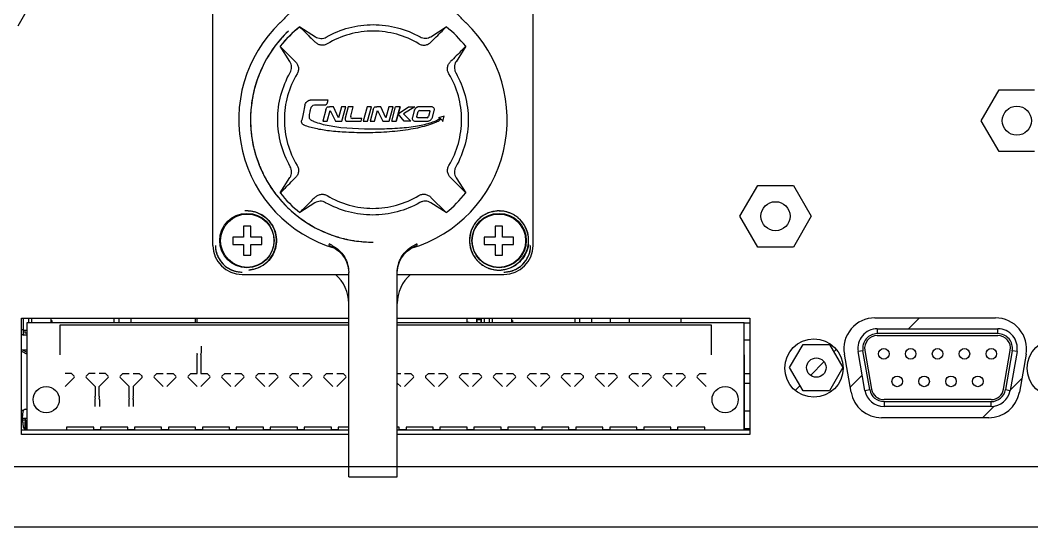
# Model space of a CAD drawing. Header units: millimetres. Extents: x 2890 to 3977, y 86 to 903.
# Drawn here: x 3061.8 to 3166.1, y 710.1 to 762.3 of the extents above; entities that cross this region are included whole.
import ezdxf

# ---------------------------------------------------------------- set-up
doc = ezdxf.new("R2010")
doc.units = ezdxf.units.MM
doc.layers.add('00_COMPONENTS', color=7, linetype='Continuous')
doc.layers.add('05_ALL_CURVES', color=7, linetype='Continuous')

msp = doc.modelspace()

# ---------------------------------------------------------------- linework, layer by layer
for p, q in [((3081.64, 739.09), (3081.64, 766.09)), ((3114.64, 739.09), (3114.64, 766.09)), ((3090.58, 761.62), (3090.61, 761.6)), ((3092.17, 760.04), (3090.59, 761.62)), ((3090.61, 761.6), (3092.2, 760.59)), ((3104.11, 760.6), (3105.7, 761.62)), ((3089.57, 758.03), (3088.57, 759.61)), ((3090.13, 758.04), (3088.57, 759.6)), ((3107.71, 759.61), (3106.7, 758.02)), ((3087.57, 758.95), (3087.54, 758.91)), ((3087.55, 758.92), (3087.54, 758.9)), ((3087.57, 758.95), (3087.55, 758.92)), ((3093.52, 754.05), (3091.66, 754.05)), ((3091.12, 753.53), (3090.93, 752.64)), ((3092.12, 753.56), (3092.82, 753.56)), ((3093.29, 753.07), (3092.97, 751.88)), ((3093.42, 751.88), (3093.71, 752.99)), ((3094.06, 753.38), (3093.65, 753.38)), ((3093.71, 752.99), (3094.26, 751.88)), ((3094.59, 752.25), (3094.06, 753.38)), ((3094.89, 753.38), (3094.59, 752.25)), ((3095.34, 753.38), (3094.89, 753.38)), ((3094.94, 751.88), (3095.34, 753.38)), ((3095.59, 753.38), (3095.27, 752.19)), ((3096.11, 753.38), (3095.59, 753.38)), ((3095.84, 752.4), (3096.11, 753.38)), ((3097.54, 753.38), (3097.14, 751.88)), ((3097.99, 753.38), (3097.54, 753.38)), ((3097.59, 751.88), (3097.99, 753.38)), ((3098.16, 753.07), (3097.84, 751.88)), ((3098.29, 751.88), (3098.59, 752.99)), ((3098.94, 753.38), (3098.53, 753.38)), ((3098.59, 752.99), (3099.14, 751.88)), ((3099.46, 752.25), (3098.94, 753.38)), ((3099.76, 753.38), (3099.46, 752.25)), ((3100.21, 753.38), (3099.76, 753.38)), ((3099.81, 751.88), (3100.21, 753.38)), ((3100.07, 751.88), (3100.47, 753.38)), ((3100.93, 753.38), (3100.47, 753.38)), ((3100.93, 753.38), (3100.52, 751.88)), ((3100.74, 752.64), (3101.79, 753.38)), ((3100.77, 752.77), (3100.93, 753.38)), ((3102.46, 753.38), (3101.3, 752.64)), ((3101.79, 753.38), (3102.46, 753.38)), ((3102.4, 752.99), (3102.21, 752.27)), ((3104.15, 753.38), (3102.91, 753.38)), ((3102.95, 753), (3103.92, 753)), ((3104.26, 752.27), (3104.45, 752.99)), ((3090.93, 752.64), (3090.79, 752)), ((3096.99, 752.18), (3096.01, 752.18)), ((3096.91, 751.88), (3096.99, 752.18)), ((3100.52, 751.88), (3100.7, 752.52)), ((3100.7, 752.52), (3100.74, 752.64)), ((3100.74, 752.64), (3100.77, 752.77)), ((3101.36, 751.88), (3100.74, 752.64)), ((3101.3, 752.64), (3102.03, 751.88)), ((3102.67, 752.36), (3102.81, 752.9)), ((3103.72, 752.25), (3102.75, 752.25)), ((3104.01, 752.9), (3103.86, 752.36)), ((3105.48, 752.42), (3104.88, 752.24)), ((3105.33, 751.85), (3105.48, 752.42)), ((3092.97, 751.88), (3093.42, 751.88)), ((3094.26, 751.88), (3094.94, 751.88)), ((3095.51, 751.88), (3096.91, 751.88)), ((3097.14, 751.88), (3097.59, 751.88)), ((3097.84, 751.88), (3098.29, 751.88)), ((3099.14, 751.88), (3099.81, 751.88)), ((3100.07, 751.88), (3100.52, 751.88)), ((3102.03, 751.88), (3101.36, 751.88)), ((3102.51, 751.88), (3103.75, 751.88)), ((3085.64, 750.25), (3085.65, 750.22)), ((3085.83, 749.25), (3085.83, 749.22)), ((3085.83, 749.25), (3085.83, 749.24)), ((3085.83, 749.24), (3085.84, 749.22)), ((3088.57, 744.49), (3089.58, 746.08)), ((3106.15, 746.06), (3107.71, 744.5)), ((3106.71, 746.06), (3107.71, 744.49)), ((3087.28, 745.61), (3087.3, 745.57)), ((3087.28, 745.61), (3087.29, 745.59)), ((3087.29, 745.59), (3087.3, 745.57)), ((3087.82, 744.77), (3087.84, 744.74)), ((3105.68, 742.47), (3104.12, 744.03)), ((3092.14, 743.47), (3090.59, 742.48)), ((3105.68, 742.47), (3104.1, 743.48)), ((3084.8, 741.07), (3084.8, 739.94)), ((3085.55, 741.07), (3084.8, 741.07)), ((3085.55, 739.94), (3085.55, 741.07)), ((3111.5, 741.07), (3110.75, 741.07)), ((3110.75, 741.07), (3110.75, 739.94)), ((3111.5, 739.94), (3111.5, 741.07)), ((3083.68, 739.94), (3083.68, 739.19)), ((3084.8, 739.94), (3083.68, 739.94)), ((3086.68, 739.94), (3085.55, 739.94)), ((3086.68, 739.19), (3086.68, 739.94)), ((3110.75, 739.94), (3109.62, 739.94)), ((3109.62, 739.94), (3109.62, 739.19)), ((3112.62, 739.94), (3111.5, 739.94)), ((3112.62, 739.19), (3112.62, 739.94)), ((3083.68, 739.19), (3084.8, 739.19)), ((3084.8, 739.19), (3084.8, 738.07)), ((3085.55, 738.07), (3085.55, 739.19)), ((3085.55, 739.19), (3086.68, 739.19)), ((3109.62, 739.19), (3110.75, 739.19)), ((3110.75, 739.19), (3110.75, 738.07)), ((3111.5, 739.19), (3112.62, 739.19)), ((3111.5, 738.07), (3111.5, 739.19)), ((3084.8, 738.07), (3085.55, 738.07)), ((3110.75, 738.07), (3111.5, 738.07)), ((3095.64, 715.23), (3095.64, 736.3)), ((3100.64, 715.23), (3100.64, 736.3)), ((3084.64, 736.09), (3095.64, 736.09)), ((3100.64, 736.09), (3111.64, 736.09)), ((3061.9, 719.59), (3061.9, 731.59)), ((3061.9, 731.59), (3095.64, 731.59)), ((3062.11, 729.84), (3062.11, 731.59)), ((3062.5, 720.09), (3062.5, 731.15)), ((3062.5, 731.15), (3095.64, 731.15)), ((3062.62, 731.59), (3062.62, 731.15)), ((3062.92, 731.59), (3062.92, 731.15)), ((3064.92, 731.59), (3064.92, 731.15)), ((3064.92, 731.33), (3065.02, 731.33)), ((3065.02, 731.33), (3065.02, 731.15)), ((3071.47, 731.15), (3071.47, 731.59)), ((3071.97, 731.15), (3071.97, 731.59)), ((3073.22, 731.15), (3073.22, 731.59)), ((3079.8, 731.59), (3079.8, 731.15)), ((3080, 731.15), (3080, 731.59)), ((3100.64, 731.59), (3137, 731.59)), ((3100.64, 731.15), (3136.4, 731.15)), ((3107.86, 731.21), (3107.86, 731.59)), ((3107.86, 731.21), (3108.25, 731.15)), ((3108.12, 731.15), (3108.12, 731.17)), ((3108.86, 731.15), (3108.86, 731.59)), ((3109.26, 731.4), (3108.86, 731.4)), ((3108.87, 731.15), (3108.87, 731.4)), ((3109.26, 731.59), (3109.26, 731.19)), ((3109.26, 731.19), (3109.31, 731.16)), ((3109.31, 731.59), (3109.31, 731.15)), ((3109.61, 731.59), (3109.61, 731.15)), ((3110.12, 731.59), (3110.12, 731.15)), ((3110.42, 731.59), (3110.42, 731.15)), ((3112.42, 731.59), (3112.42, 731.15)), ((3112.42, 731.33), (3112.52, 731.33)), ((3112.52, 731.33), (3112.52, 731.15)), ((3118.97, 731.15), (3118.97, 731.59)), ((3119.47, 731.15), (3119.47, 731.59)), ((3120.72, 731.15), (3120.72, 731.59)), ((3122.64, 731.15), (3122.64, 731.59)), ((3124.56, 731.59), (3124.56, 731.15)), ((3129.87, 731.59), (3129.87, 731.15)), ((3136.4, 720.09), (3136.4, 731.15)), ((3136.4, 731.09), (3137, 731.09)), ((3137, 731.59), (3137, 719.59)), ((3061.9, 730.45), (3062.11, 730.34)), ((3062.11, 730.34), (3062.5, 730.34)), ((3062.25, 730.34), (3062.25, 730.09)), ((3062.25, 730.09), (3062.5, 730.09)), ((3065.9, 727.79), (3065.9, 730.89)), ((3065.9, 730.89), (3095.64, 730.89)), ((3100.64, 730.89), (3133, 730.89)), ((3133, 730.89), (3133, 727.79)), ((3061.9, 729.94), (3062.11, 729.84)), ((3062.5, 729.84), (3062.11, 729.84)), ((3136.4, 729.34), (3137, 729.34)), ((3062.5, 728.3), (3061.9, 728.3)), ((3061.9, 728.2), (3062.5, 727.88)), ((3062.5, 728.05), (3062.03, 728.3)), ((3079.98, 727.99), (3080, 727.85)), ((3080.4, 727.85), (3080.43, 727.99)), ((3062.5, 720.09), (3062.5, 727.79)), ((3080, 725.89), (3080, 727.65)), ((3080.4, 727.65), (3080.4, 725.89)), ((3136.4, 727.79), (3136.4, 720.09)), ((3067.05, 725.89), (3066.4, 725.89)), ((3067.33, 725.61), (3067.05, 725.89)), ((3068.85, 725.89), (3068.57, 725.61)), ((3069.5, 725.89), (3068.85, 725.89)), ((3070.55, 725.89), (3069.9, 725.89)), ((3070.83, 725.61), (3070.55, 725.89)), ((3072.35, 725.89), (3072.07, 725.61)), ((3072.35, 725.89), (3073, 725.89)), ((3073.4, 725.89), (3074.05, 725.89)), ((3074.33, 725.61), (3074.05, 725.89)), ((3075.85, 725.89), (3075.57, 725.61)), ((3075.85, 725.89), (3076.5, 725.89)), ((3076.9, 725.89), (3077.55, 725.89)), ((3077.83, 725.61), (3077.55, 725.89)), ((3079.35, 725.89), (3079.07, 725.61)), ((3079.35, 725.89), (3080, 725.89)), ((3080.4, 725.89), (3081.05, 725.89)), ((3081.33, 725.61), (3081.05, 725.89)), ((3082.85, 725.89), (3082.57, 725.61)), ((3082.85, 725.89), (3083.5, 725.89)), ((3083.9, 725.89), (3084.55, 725.89)), ((3084.83, 725.61), (3084.55, 725.89)), ((3086.35, 725.89), (3086.07, 725.61)), ((3086.35, 725.89), (3087, 725.89)), ((3087.4, 725.89), (3088.05, 725.89)), ((3088.33, 725.61), (3088.05, 725.89)), ((3089.85, 725.89), (3089.57, 725.61)), ((3089.85, 725.89), (3090.5, 725.89)), ((3090.9, 725.89), (3091.55, 725.89)), ((3091.83, 725.61), (3091.55, 725.89)), ((3093.35, 725.89), (3093.07, 725.61)), ((3093.35, 725.89), (3094, 725.89)), ((3094.4, 725.89), (3095.05, 725.89)), ((3095.33, 725.61), (3095.05, 725.89)), ((3100.64, 725.89), (3101, 725.89)), ((3101.4, 725.89), (3102.05, 725.89)), ((3102.33, 725.61), (3102.05, 725.89)), ((3103.85, 725.89), (3103.57, 725.61)), ((3103.85, 725.89), (3104.5, 725.89)), ((3104.9, 725.89), (3105.55, 725.89)), ((3105.83, 725.61), (3105.55, 725.89)), ((3107.35, 725.89), (3107.07, 725.61)), ((3107.35, 725.89), (3108, 725.89)), ((3108.4, 725.89), (3109.05, 725.89)), ((3109.33, 725.61), (3109.05, 725.89)), ((3110.85, 725.89), (3110.57, 725.61)), ((3110.85, 725.89), (3111.5, 725.89)), ((3111.9, 725.89), (3112.55, 725.89)), ((3112.83, 725.61), (3112.55, 725.89)), ((3114.35, 725.89), (3114.07, 725.61)), ((3114.35, 725.89), (3115, 725.89)), ((3115.4, 725.89), (3116.05, 725.89)), ((3116.33, 725.61), (3116.05, 725.89)), ((3117.85, 725.89), (3117.57, 725.61)), ((3117.85, 725.89), (3118.5, 725.89)), ((3118.9, 725.89), (3119.55, 725.89)), ((3119.83, 725.61), (3119.55, 725.89)), ((3121.35, 725.89), (3121.07, 725.61)), ((3121.35, 725.89), (3122, 725.89)), ((3122.4, 725.89), (3123.05, 725.89)), ((3123.33, 725.61), (3123.05, 725.89)), ((3124.85, 725.89), (3124.57, 725.61)), ((3124.85, 725.89), (3125.5, 725.89)), ((3125.9, 725.89), (3126.55, 725.89)), ((3126.83, 725.61), (3126.55, 725.89)), ((3128.35, 725.89), (3128.07, 725.61)), ((3128.35, 725.89), (3129, 725.89)), ((3129.4, 725.89), (3130.05, 725.89)), ((3130.33, 725.61), (3130.05, 725.89)), ((3131.85, 725.89), (3131.57, 725.61)), ((3131.85, 725.89), (3132.5, 725.89)), ((3136.4, 725.89), (3137, 725.89)), ((3066.4, 724.54), (3067.33, 725.47)), ((3068.57, 725.47), (3069.5, 724.54)), ((3069.9, 724.54), (3070.83, 725.47)), ((3072.07, 725.47), (3073, 724.54)), ((3073.4, 724.54), (3074.33, 725.47)), ((3075.57, 725.47), (3076.5, 724.54)), ((3076.9, 724.54), (3077.83, 725.47)), ((3079.07, 725.47), (3080, 724.54)), ((3080.4, 724.54), (3081.33, 725.47)), ((3082.57, 725.47), (3083.5, 724.54)), ((3083.9, 724.54), (3084.83, 725.47)), ((3086.07, 725.47), (3087, 724.54)), ((3087.4, 724.54), (3088.33, 725.47)), ((3089.57, 725.47), (3090.5, 724.54)), ((3090.9, 724.54), (3091.83, 725.47)), ((3093.07, 725.47), (3094, 724.54)), ((3094.4, 724.54), (3095.33, 725.47)), ((3100.64, 724.9), (3101, 724.54)), ((3101.4, 724.54), (3102.33, 725.47)), ((3103.57, 725.47), (3104.5, 724.54)), ((3104.9, 724.54), (3105.83, 725.47)), ((3107.07, 725.47), (3108, 724.54)), ((3108.4, 724.54), (3109.33, 725.47)), ((3110.57, 725.47), (3111.5, 724.54)), ((3111.9, 724.54), (3112.83, 725.47)), ((3114.07, 725.47), (3115, 724.54)), ((3115.4, 724.54), (3116.33, 725.47)), ((3117.57, 725.47), (3118.5, 724.54)), ((3118.9, 724.54), (3119.83, 725.47)), ((3121.07, 725.47), (3122, 724.54)), ((3122.4, 724.54), (3123.33, 725.47)), ((3124.57, 725.47), (3125.5, 724.54)), ((3125.9, 724.54), (3126.83, 725.47)), ((3128.07, 725.47), (3129, 724.54)), ((3129.4, 724.54), (3130.33, 725.47)), ((3131.57, 725.47), (3132.5, 724.54)), ((3136.4, 724.89), (3137, 724.89)), ((3069.5, 724.54), (3069.5, 723.53)), ((3069.9, 723.53), (3069.9, 724.54)), ((3073, 723.53), (3073, 724.54)), ((3073.4, 724.54), (3073.4, 723.53)), ((3069.5, 723.33), (3069.48, 723.19)), ((3069.93, 723.19), (3069.9, 723.33)), ((3073, 723.33), (3072.98, 723.19)), ((3073.43, 723.19), (3073.4, 723.33)), ((3061.9, 722.09), (3062.11, 722.09)), ((3062, 721.29), (3062.08, 722.01)), ((3062.28, 722.19), (3062.5, 722.19)), ((3137, 721.99), (3136.4, 721.99)), ((3061.9, 721.09), (3061.97, 721.09)), ((3061.9, 720.89), (3062.03, 720.89)), ((3061.97, 721.09), (3061.97, 720.89)), ((3062, 721.09), (3062, 721.29)), ((3062, 721.29), (3062.5, 721.29)), ((3062, 721.09), (3062.08, 720.36)), ((3062.33, 721.09), (3062, 721.09)), ((3062.27, 720.09), (3062.27, 720.89)), ((3062.27, 720.89), (3062.41, 720.89)), ((3062.33, 720.89), (3062.33, 721.29)), ((3062.41, 720.09), (3062.41, 721.09)), ((3062.41, 721.09), (3062.5, 721.09)), ((3061.9, 720.09), (3066.55, 720.09)), ((3062.26, 720.09), (3062.26, 720.19)), ((3062.5, 720.09), (3095.64, 720.09)), ((3069.35, 720.34), (3066.55, 720.34)), ((3066.55, 720.34), (3066.55, 720.09)), ((3069.35, 720.09), (3069.35, 720.34)), ((3070.05, 720.09), (3069.35, 720.09)), ((3072.85, 720.34), (3070.05, 720.34)), ((3070.05, 720.34), (3070.05, 720.09)), ((3072.85, 720.09), (3072.85, 720.34)), ((3073.55, 720.09), (3072.85, 720.09)), ((3076.35, 720.34), (3073.55, 720.34)), ((3073.55, 720.34), (3073.55, 720.09)), ((3076.35, 720.09), (3076.35, 720.34)), ((3077.05, 720.09), (3076.35, 720.09)), ((3079.85, 720.34), (3077.05, 720.34)), ((3077.05, 720.34), (3077.05, 720.09)), ((3079.85, 720.09), (3079.85, 720.34)), ((3080.55, 720.09), (3079.85, 720.09)), ((3083.35, 720.34), (3080.55, 720.34)), ((3080.55, 720.34), (3080.55, 720.09)), ((3083.35, 720.09), (3083.35, 720.34)), ((3084.05, 720.09), (3083.35, 720.09)), ((3086.85, 720.34), (3084.05, 720.34)), ((3084.05, 720.34), (3084.05, 720.09)), ((3086.85, 720.09), (3086.85, 720.34)), ((3087.55, 720.09), (3086.85, 720.09)), ((3090.35, 720.34), (3087.55, 720.34)), ((3087.55, 720.34), (3087.55, 720.09)), ((3090.35, 720.09), (3090.35, 720.34)), ((3091.05, 720.09), (3090.35, 720.09)), ((3093.85, 720.34), (3091.05, 720.34)), ((3091.05, 720.34), (3091.05, 720.09)), ((3093.85, 720.09), (3093.85, 720.34)), ((3094.55, 720.09), (3093.85, 720.09)), ((3095.64, 720.34), (3094.55, 720.34)), ((3094.55, 720.34), (3094.55, 720.09)), ((3100.85, 720.34), (3100.64, 720.34)), ((3100.64, 720.09), (3136.4, 720.09)), ((3100.85, 720.09), (3100.85, 720.34)), ((3101.55, 720.09), (3100.85, 720.09)), ((3104.35, 720.34), (3101.55, 720.34)), ((3101.55, 720.34), (3101.55, 720.09)), ((3104.35, 720.09), (3104.35, 720.34)), ((3105.05, 720.09), (3104.35, 720.09)), ((3107.85, 720.34), (3105.05, 720.34)), ((3105.05, 720.34), (3105.05, 720.09)), ((3107.85, 720.09), (3107.85, 720.34)), ((3108.55, 720.09), (3107.85, 720.09)), ((3111.35, 720.34), (3108.55, 720.34)), ((3108.55, 720.34), (3108.55, 720.09)), ((3111.35, 720.09), (3111.35, 720.34)), ((3112.05, 720.09), (3111.35, 720.09)), ((3114.85, 720.34), (3112.05, 720.34)), ((3112.05, 720.34), (3112.05, 720.09)), ((3114.85, 720.09), (3114.85, 720.34)), ((3115.55, 720.09), (3114.85, 720.09)), ((3118.35, 720.34), (3115.55, 720.34)), ((3115.55, 720.34), (3115.55, 720.09)), ((3118.35, 720.09), (3118.35, 720.34)), ((3119.05, 720.09), (3118.35, 720.09)), ((3121.85, 720.34), (3119.05, 720.34)), ((3119.05, 720.34), (3119.05, 720.09)), ((3121.85, 720.09), (3121.85, 720.34)), ((3122.55, 720.09), (3121.85, 720.09)), ((3125.35, 720.34), (3122.55, 720.34)), ((3122.55, 720.34), (3122.55, 720.09)), ((3125.35, 720.09), (3125.35, 720.34)), ((3126.05, 720.09), (3125.35, 720.09)), ((3128.85, 720.34), (3126.05, 720.34)), ((3126.05, 720.34), (3126.05, 720.09)), ((3128.85, 720.09), (3128.85, 720.34)), ((3129.55, 720.09), (3128.85, 720.09)), ((3132.35, 720.34), (3129.55, 720.34)), ((3129.55, 720.34), (3129.55, 720.09)), ((3132.35, 720.09), (3132.35, 720.34)), ((3132.35, 720.09), (3137, 720.09)), ((3137, 720.19), (3136.4, 720.19)), ((3095.64, 719.59), (3061.9, 719.59)), ((3137, 719.59), (3100.64, 719.59)), ((3095.64, 715.23), (3100.64, 715.23))]:
    msp.add_line(p, q)
at = {"color": 7, "linetype": 'Continuous'}
for p, q in [((3150.13, 730.49), (3150.13, 729.99)), ((3150.13, 730.49), (3162.57, 730.49)), ((3162.57, 729.99), (3162.57, 730.49)), ((3162.57, 729.99), (3150.13, 729.99)), ((3150.13, 729.79), (3162.57, 729.79)), ((3141.1, 726.49), (3142.48, 728.86)), ((3142.48, 728.86), (3145.22, 728.86)), ((3145.22, 728.86), (3146.59, 726.49)), ((3148.65, 728.23), (3148.16, 728.14)), ((3148.86, 724.14), (3148.16, 728.14)), ((3149.35, 724.23), (3148.65, 728.23)), ((3148.85, 728.26), (3149.55, 724.26)), ((3163.15, 724.26), (3163.85, 728.26)), ((3164.04, 728.23), (3163.34, 724.23)), ((3164.54, 728.14), (3163.84, 724.14)), ((3164.54, 728.14), (3164.04, 728.23)), ((3142.48, 724.11), (3141.1, 726.49)), ((3146.59, 726.49), (3145.22, 724.11)), ((3145.22, 724.11), (3142.48, 724.11)), ((3148.86, 724.14), (3149.35, 724.23)), ((3163.34, 724.23), (3163.84, 724.14)), ((3161.87, 723.19), (3150.83, 723.19)), ((3150.83, 722.99), (3150.83, 722.49)), ((3150.83, 722.99), (3161.87, 722.99)), ((3161.87, 722.49), (3161.87, 722.99)), ((3161.87, 722.49), (3150.83, 722.49))]:
    msp.add_line(p, q, dxfattribs=at)
for points in [[(3091, 751.51), (3090.96, 751.53), (3090.92, 751.56), (3090.88, 751.59), (3090.84, 751.64), (3090.81, 751.69), (3090.79, 751.74), (3090.78, 751.8), (3090.78, 751.86), (3090.78, 751.93), (3090.79, 752)], [(3085.64, 750.25), (3085.64, 750.24), (3085.65, 750.22)], [(3087.82, 744.77), (3087.83, 744.75), (3087.84, 744.74)]]:
    msp.add_lwpolyline(points)
for centre, radius in [((3085.14, 739.59), 2.8), ((3085.18, 739.57), 2.75), ((3111.14, 739.59), 2.8), ((3111.12, 739.57), 2.75), ((3064.45, 723.19), 1.35), ((3134.45, 723.19), 1.35)]:
    msp.add_circle(centre, radius)
for centre, radius in [((3150.81, 727.91), 0.545), ((3153.58, 727.91), 0.545), ((3156.35, 727.91), 0.545), ((3159.12, 727.91), 0.545), ((3161.89, 727.91), 0.545), ((3143.85, 726.49), 1), ((3152.19, 725.07), 0.545), ((3154.96, 725.07), 0.545), ((3157.73, 725.07), 0.545), ((3160.5, 725.07), 0.545)]:
    msp.add_circle(centre, radius, dxfattribs=at)
for centre, radius, start, end in [((3098.14, 752.05), 13.84, 133.7554, 253.4413), ((3098.2, 752), 12.27, 128.3174, 141.6863), ((3098.17, 752.02), 12.23, 128.3339, 141.6709), ((3098.14, 752.05), 13.84, 286.5903, 46.2428), ((3098.14, 752.05), 12.19, 38.3088, 51.6841), ((3098.14, 752.05), 12.63, 133.6885, 147.7584), ((3098.17, 752.04), 12.65, 138.3448, 142.2487), ((3097.96, 752.23), 12.38, 137.6633, 138.333), ((3097.74, 752.43), 12.08, 133.5599, 137.6772), ((3098.28, 751.95), 12.8, 142.6916, 146.8439), ((3098.36, 751.9), 12.89, 142.2377, 142.6965), ((3098.14, 752.05), 12.63, 150.3428, 186.9031), ((3098, 752.13), 12.46, 150.3321, 150.9455), ((3098.09, 752.08), 12.56, 147.7305, 150.3294), ((3098.14, 752.05), 12.63, 147.7584, 150.3428), ((3098.17, 752.03), 12.66, 147.0893, 147.7329), ((3102.88, 752.85), 0.502, 146.2081, 154.9913), ((3102.87, 752.85), 0.492, 146.0215, 155.076), ((3102.9, 752.83), 0.532, 145.3145, 146.2828), ((3102.93, 752.81), 0.558, 137.5599, 145.2607), ((3103.04, 752.72), 0.706, 135.4496, 137.6482), ((3102.95, 752.8), 0.584, 135.8636, 137.6072), ((3103.02, 752.71), 0.693, 130.1716, 134.2762), ((3102.96, 752.79), 0.6, 130.2112, 135.8481), ((3102.99, 752.75), 0.653, 126.0077, 130.1724), ((3102.97, 752.78), 0.613, 125.7828, 130.2213), ((3102.96, 752.78), 0.606, 120.1286, 126.0254), ((3102.96, 752.78), 0.605, 119.8854, 125.7953), ((3102.95, 752.81), 0.576, 117.0155, 120.0908), ((3102.95, 752.79), 0.593, 118.9561, 119.8699), ((3102.95, 752.8), 0.586, 116.8603, 118.9585), ((3102.94, 752.82), 0.566, 111.4238, 116.8806), ((3102.94, 752.83), 0.555, 111.4628, 117.0295), ((3102.93, 752.84), 0.541, 108.2759, 111.4076), ((3102.93, 752.85), 0.534, 108.272, 111.4456), ((3102.92, 752.87), 0.513, 101.971, 108.3049), ((3102.92, 752.87), 0.512, 101.9484, 108.2975), ((3102.92, 752.89), 0.487, 99.4971, 101.9371), ((3102.92, 752.89), 0.485, 99.467, 101.9171), ((3102.91, 752.92), 0.457, 90.0773, 99.5696), ((3103.6, 754.47), 2.73, 299.931, 302.9166), ((3103.7, 754.14), 2.5, 302.6684, 305.0961), ((3103.8, 754), 2.34, 305.1136, 306.0938), ((3098.13, 752.04), 12.62, 184.9577, 186.8739), ((3098.08, 752.03), 12.56, 186.8744, 188.1568), ((3098.14, 752.05), 12.63, 186.9031, 193.6561), ((3098.1, 752.04), 12.59, 188.3105, 192.7948), ((3098.13, 752.05), 12.62, 192.9362, 193.6521), ((3098.13, 752.05), 12.62, 193.6523, 197.0478), ((3098.14, 752.05), 12.63, 193.6561, 210.0301), ((3098.12, 752.04), 12.61, 197.0484, 197.9311), ((3098.15, 752.05), 12.63, 197.9322, 201.5197), ((3098.15, 752.05), 12.64, 201.5195, 202.2425), ((3098.15, 752.05), 12.63, 202.2422, 205.7944), ((3098.12, 752.04), 12.61, 205.7955, 206.634), ((3098.13, 752.04), 12.62, 206.6347, 210.035), ((3098.13, 752.04), 12.61, 210.0351, 210.6739), ((3098.14, 752.05), 12.63, 210.0301, 216.7879), ((3098.11, 752.03), 12.59, 210.8619, 215.2253), ((3098.09, 752.02), 12.57, 215.3773, 216.816), ((3098.13, 752.05), 12.62, 216.8162, 218.5278), ((3098.14, 752.05), 12.63, 216.7879, 253.347), ((3098.14, 752.05), 12.19, 218.3088, 231.7186), ((3098.14, 752.05), 12.19, 308.198, 321.6913), ((3085.14, 739.59), 3.05, 81.6906, 93.7563), ((3085.14, 739.6), 3.04, 87.7736, 93.7614), ((3085.14, 739.58), 3.06, 87.5865, 87.7804), ((3085.14, 739.57), 3.06, 85.0172, 87.5859), ((3085.14, 739.57), 3.06, 81.7021, 85.0178), ((3085.14, 739.58), 3.06, 81.484, 81.701), ((3085.14, 739.59), 3.05, 69.5861, 81.6906), ((3085.14, 739.59), 3.05, 75.3371, 81.4851), ((3111.14, 739.59), 3.05, 104.1396, 106.0765), ((3111.17, 739.52), 3.12, 104.3448, 106.2367), ((3111.14, 739.59), 3.05, 99.6984, 104.1243), ((3111.14, 739.64), 2.99, 100.5518, 104.358), ((3111.12, 739.74), 2.9, 99.9744, 100.5337), ((3111.12, 739.76), 2.87, 99.3639, 99.9745), ((3111.14, 739.59), 3.05, 93.7563, 99.6984), ((3111.1, 739.9), 2.73, 93.234, 99.4088), ((3111.14, 739.59), 3.05, 90.0093, 93.7564), ((3111.14, 739.62), 3.02, 90.0015, 93.7925), ((3111.14, 739.59), 3.05, 68.8744, 90.0093), ((3111.14, 739.59), 3.04, 88.2286, 90.0049), ((3111.14, 739.59), 3.05, 87.6029, 88.2292), ((3111.14, 739.58), 3.05, 87.191, 87.603), ((3111.14, 739.57), 3.06, 81.9285, 87.1892), ((3111.14, 739.58), 3.06, 80.996, 81.9276), ((3111.14, 739.59), 3.05, 75.4988, 80.9973), ((3085.14, 739.59), 3.05, 273.7563, 69.5861), ((3085.15, 739.62), 3.02, 69.5334, 75.337), ((3085.16, 739.64), 2.99, 69.2296, 69.5242), ((3085.16, 739.65), 2.99, 68.9531, 69.2296), ((3111.14, 739.58), 3.05, 138.8142, 144.9154), ((3111.14, 739.59), 3.05, 135.3892, 141.7398), ((3111.15, 739.58), 3.06, 132.4527, 138.8151), ((3111.17, 739.54), 3.1, 132.4485, 135.2233), ((3111.15, 739.58), 3.06, 119.3434, 132.4374), ((3111.16, 739.55), 3.09, 119.3842, 132.4658), ((3111.14, 739.58), 3.05, 118.6563, 119.3254), ((3111.12, 739.62), 3.01, 119.0738, 119.311), ((3111.13, 739.61), 3.02, 118.6336, 119.0737), ((3111.13, 739.6), 3.03, 116.5481, 118.632), ((3111.15, 739.58), 3.06, 116.5856, 118.6562), ((3111.17, 739.53), 3.12, 106.2116, 116.5078), ((3111.15, 739.6), 3.03, 74.9007, 75.4944), ((3111.15, 739.62), 3.01, 68.9878, 74.9067), ((3111.16, 739.65), 2.99, 68.7992, 68.9778), ((3111.11, 739.53), 3.11, 62.7602, 68.6661), ((3111.14, 739.6), 3.03, 62.7298, 68.7824), ((3111.11, 739.54), 3.11, 62.4795, 62.7595), ((3111.12, 739.56), 3.08, 62.4597, 62.7424), ((3111.11, 739.54), 3.11, 56.7764, 62.4499), ((3111.11, 739.54), 3.11, 56.7984, 62.4773), ((3111.1, 739.52), 3.13, 55.806, 56.7828), ((3111.11, 739.54), 3.1, 55.8117, 56.7972), ((3111.11, 739.54), 3.11, 50.8892, 55.809), ((3111.11, 739.54), 3.1, 50.8823, 55.8128), ((3111.11, 739.53), 3.11, 49.3329, 50.8897), ((3111.14, 739.57), 3.06, 50.2548, 50.8733), ((3111.14, 739.58), 3.05, 49.2898, 50.255), ((3111.11, 739.54), 3.1, 47.7641, 49.333), ((3111.17, 739.6), 3.02, 45.9978, 49.294), ((3111.14, 739.59), 3.05, 10.2693, 47.5756), ((3111.2, 739.64), 2.98, 43.9601, 45.9945), ((3111.2, 739.64), 2.97, 42.6863, 43.9574), ((3111.18, 739.62), 3, 38.8567, 42.6811), ((3111.15, 739.59), 3.04, 36.4261, 38.8597), ((3111.14, 739.59), 3.05, 158.3684, 205.3274), ((3111.14, 739.58), 3.05, 158.3519, 164.3006), ((3111.14, 739.59), 3.05, 141.7398, 158.3684), ((3111.15, 739.58), 3.05, 151.7458, 158.0475), ((3111.13, 739.59), 3.04, 158.0532, 158.3477), ((3111.15, 739.58), 3.05, 145.4657, 151.4297), ((3111.15, 739.58), 3.06, 151.4286, 151.7468), ((3111.13, 739.59), 3.04, 145.1402, 145.4605), ((3111.13, 739.59), 3.04, 144.9209, 145.1402), ((3111.12, 739.58), 3.07, 32.3171, 36.4236), ((3111.11, 739.57), 3.09, 29.8915, 32.3192), ((3111.11, 739.57), 3.09, 25.4624, 29.8925), ((3111.12, 739.57), 3.07, 23.5292, 25.4606), ((3111.14, 739.58), 3.05, 19.0077, 23.5324), ((3111.17, 739.59), 3.02, 16.8127, 19.0033), ((3111.16, 739.59), 3.04, 10.3454, 16.8028), ((3098.1, 751.93), 12.5, 252.5513, 253.3591), ((3098.13, 752.02), 12.59, 253.3613, 255.9534), ((3098.14, 752.05), 12.63, 253.347, 255.9309), ((3098.14, 752.05), 12.63, 255.9309, 270), ((3098.15, 752.09), 12.67, 255.9514, 256.3724), ((3098.17, 752.19), 12.77, 256.3783, 260.8409), ((3098.18, 752.27), 12.85, 260.8365, 261.1836), ((3098.16, 752.07), 12.65, 261.1738, 265.2792), ((3098.13, 751.84), 12.42, 265.2901, 265.8652), ((3098.12, 751.58), 12.16, 265.8523, 270.1101), ((3111.14, 739.59), 3.04, 164.2901, 203.9419), ((3111.14, 739.59), 3.05, 354.3211, 10.2693), ((3111.14, 739.59), 3.05, 5.1373, 10.3479), ((3111.15, 739.59), 3.04, 3.6665, 5.1357), ((3111.14, 739.59), 3.05, 354.3169, 357.1736), ((3111.14, 739.59), 3.05, 358.2169, 3.6624), ((3111.14, 739.59), 3.05, 357.1734, 358.2177), ((3084.64, 739.09), 3, 180, 270), ((3084.64, 739.09), 2.75, 180, 195.6791), ((3084.36, 739.06), 2.47, 179.4958, 185.6283), ((3084.5, 739.08), 2.61, 185.5871, 187.0817), ((3084.63, 739.09), 2.74, 187.1121, 192.2934), ((3084.73, 739.11), 2.85, 192.2629, 192.5324), ((3084.71, 739.11), 2.83, 192.5239, 198.8553), ((3111.14, 739.59), 3.05, 273.7563, 354.3211), ((3111.64, 739.09), 3, 270, 0), ((3111.15, 739.59), 3.05, 352.4004, 354.3166), ((3111.59, 739.11), 2.81, 340.8388, 345.2489), ((3111.64, 739.09), 2.75, 345.3389, 0), ((3111.57, 739.11), 2.83, 345.2462, 347.278), ((3111.65, 739.09), 2.74, 347.2467, 352.9585), ((3111.77, 739.08), 2.62, 352.9907, 354.3754), ((3111.89, 739.07), 2.5, 354.3384, 0.453), ((3084.64, 739.09), 2.75, 195.6791, 201.4131), ((3084.66, 739.09), 2.76, 198.8605, 203.9085), ((3084.64, 739.09), 2.75, 201.4131, 248.7599), ((3084.62, 739.07), 2.72, 203.9181, 205.4309), ((3084.64, 739.09), 2.75, 205.461, 245.8594), ((3111.16, 739.6), 3.07, 203.9533, 204.4739), ((3111.17, 739.6), 3.08, 204.474, 205.3707), ((3111.14, 739.59), 3.05, 205.3274, 221.849), ((3111.18, 739.61), 3.09, 205.3739, 210.6904), ((3111.16, 739.6), 3.07, 210.6843, 217.2911), ((3111.11, 739.56), 3.01, 217.2888, 223.954), ((3111.14, 739.59), 3.05, 221.849, 227.8871), ((3111.11, 739.56), 3, 223.9884, 229.4224), ((3111.64, 739.09), 2.75, 291.7132, 338.0192), ((3111.64, 739.09), 2.75, 315.9361, 320.6743), ((3111.65, 739.08), 2.74, 320.6777, 321.8053), ((3111.64, 739.09), 2.75, 321.8087, 327.4188), ((3111.64, 739.09), 2.75, 327.4187, 328.197), ((3111.65, 739.08), 2.74, 328.1944, 333.9239), ((3111.66, 739.07), 2.72, 333.9301, 334.2107), ((3111.63, 739.09), 2.76, 334.2269, 340.8444), ((3084.64, 739.09), 2.76, 245.8985, 248.7841), ((3084.65, 739.12), 2.78, 248.783, 250.835), ((3084.64, 739.09), 2.75, 248.7599, 253.9782), ((3084.66, 739.15), 2.82, 250.8447, 257.2833), ((3084.64, 739.09), 2.75, 253.9782, 270), ((3084.67, 739.16), 2.83, 257.2776, 257.5506), ((3084.65, 739.08), 2.74, 257.524, 262.8222), ((3084.63, 738.96), 2.63, 262.8495, 264.2781), ((3084.62, 738.84), 2.5, 264.24, 270.4515), ((3111.18, 739.64), 3.11, 228.0819, 229.4556), ((3111.14, 739.59), 3.05, 229.4105, 230.2739), ((3111.18, 739.64), 3.11, 229.4555, 230.9117), ((3111.15, 739.6), 3.06, 230.2737, 230.8924), ((3111.17, 739.63), 3.11, 230.9111, 235.8562), ((3111.17, 739.63), 3.1, 230.9016, 235.8506), ((3111.19, 739.66), 3.13, 235.8436, 236.7034), ((3111.17, 739.64), 3.11, 235.8593, 236.7257), ((3111.19, 739.66), 3.13, 236.7321, 242.3967), ((3111.18, 739.64), 3.11, 236.6973, 242.3991), ((3111.19, 739.67), 3.14, 242.3937, 242.7282), ((3111.16, 739.61), 3.08, 242.4086, 242.7499), ((3111.15, 739.58), 3.05, 242.742, 247.6232), ((3111.19, 739.66), 3.14, 242.7267, 247.4662), ((3111.13, 739.54), 3, 247.633, 248.6069), ((3111.14, 739.59), 3.05, 247.7364, 271.3233), ((3111.13, 739.53), 2.99, 248.6072, 248.9853), ((3111.13, 739.53), 2.99, 248.9855, 249.6053), ((3111.13, 739.55), 3.02, 249.6122, 255.0325), ((3111.14, 739.57), 3.03, 255.0285, 255.3943), ((3111.14, 739.58), 3.04, 255.3977, 260.8927), ((3111.14, 739.58), 3.05, 260.8925, 262.1399), ((3111.14, 739.59), 3.05, 262.1403, 267.479), ((3111.14, 739.57), 3.04, 267.4814, 268.173), ((3111.14, 739.56), 3.02, 268.1708, 271.365), ((3111.14, 739.53), 2.99, 271.3658, 273.8445), ((3111.14, 739.59), 3.05, 271.3233, 273.7563), ((3111.64, 739.09), 2.75, 270, 285.3012), ((3111.66, 738.81), 2.47, 269.4979, 275.5985), ((3111.65, 738.95), 2.61, 275.558, 277.0448), ((3111.63, 739.08), 2.74, 277.0764, 282.3715), ((3111.61, 739.18), 2.85, 282.34, 282.531), ((3111.62, 739.16), 2.83, 282.5226, 288.8548), ((3111.64, 739.09), 2.75, 285.3012, 291.7132), ((3111.64, 739.09), 2.76, 288.8559, 295.1414), ((3111.66, 739.06), 2.72, 295.1582, 295.4311), ((3111.65, 739.07), 2.74, 295.4395, 301.3085), ((3111.64, 739.09), 2.75, 301.3042, 302.5548), ((3111.64, 739.09), 2.76, 302.5558, 308.1927), ((3111.64, 739.09), 2.75, 308.1951, 308.9486), ((3111.64, 739.09), 2.76, 308.9512, 314.0139), ((3111.64, 739.09), 2.76, 314.0138, 314.7848), ((3111.64, 739.09), 2.76, 314.7848, 315.2316), ((3111.64, 739.09), 2.76, 315.2316, 315.9375), ((3091.64, 733.09), 4, 0, 48.6681), ((3104.64, 733.09), 4, 131.354, 180), ((3067.26, 725.54), 0.1, 315, 45), ((3068.64, 725.54), 0.1, 135, 225), ((3070.76, 725.54), 0.1, 315, 45), ((3072.14, 725.54), 0.1, 135, 225), ((3074.26, 725.54), 0.1, 315, 45), ((3075.64, 725.54), 0.1, 135, 225), ((3077.76, 725.54), 0.1, 315, 45), ((3079.14, 725.54), 0.1, 135, 225), ((3081.26, 725.54), 0.1, 315, 45), ((3082.64, 725.54), 0.1, 135, 225), ((3084.76, 725.54), 0.1, 315, 45), ((3086.14, 725.54), 0.1, 135, 225), ((3088.26, 725.54), 0.1, 315, 45), ((3089.64, 725.54), 0.1, 135, 225), ((3091.76, 725.54), 0.1, 315, 45), ((3093.14, 725.54), 0.1, 135, 225), ((3095.26, 725.54), 0.1, 315, 45), ((3102.26, 725.54), 0.1, 315, 45), ((3103.64, 725.54), 0.1, 135, 225), ((3105.76, 725.54), 0.1, 315, 45), ((3107.14, 725.54), 0.1, 135, 225), ((3109.26, 725.54), 0.1, 315, 45), ((3110.64, 725.54), 0.1, 135, 225), ((3112.76, 725.54), 0.1, 315, 45), ((3114.14, 725.54), 0.1, 135, 225), ((3116.26, 725.54), 0.1, 315, 45), ((3117.64, 725.54), 0.1, 135, 225), ((3119.76, 725.54), 0.1, 315, 45), ((3121.14, 725.54), 0.1, 135, 225), ((3123.26, 725.54), 0.1, 315, 45), ((3124.64, 725.54), 0.1, 135, 225), ((3126.76, 725.54), 0.1, 315, 45), ((3128.14, 725.54), 0.1, 135, 225), ((3130.26, 725.54), 0.1, 315, 45), ((3131.64, 725.54), 0.1, 135, 225), ((3062.28, 721.99), 0.2, 90, 173.6598), ((3062.28, 720.39), 0.2, 186.3402, 266.77), ((3137.15, 720.39), 0.3, 221.8826, 239.7424)]:
    msp.add_arc(centre, radius, start, end)
for centre, radius, start, end in [((3150.13, 728.49), 2, 90, 189.9262), ((3162.57, 728.49), 2, 350.0738, 90), ((3150.13, 728.49), 1.5, 89.9999, 189.9263), ((3150.13, 728.49), 1.3, 89.9999, 189.9265), ((3162.57, 728.49), 1.5, 350.0737, 90.0001), ((3162.57, 728.49), 1.3, 350.0735, 90.0001), ((3150.83, 724.49), 2, 189.9262, 270), ((3150.83, 724.49), 1.5, 189.9263, 269.9266), ((3150.83, 724.49), 1.3, 189.9263, 270), ((3161.87, 724.49), 1.3, 270, 350.0737), ((3161.87, 724.49), 1.5, 270, 350.0004), ((3161.87, 724.49), 2, 270, 350.0738)]:
    msp.add_arc(centre, radius, start, end, dxfattribs=at)
for centre, start_param, end_param in [((3080, 727.65), -1.570796, -0.053344), ((3080.4, 727.65), 0.053344, 1.570796), ((3069.5, 723.53), -3.088248, -1.570796), ((3069.9, 723.53), 1.570796, 3.088249), ((3073, 723.53), -3.088249, -1.570796), ((3073.4, 723.53), 1.570796, 3.088249)]:
    msp.add_ellipse(centre, major_axis=(0, 0.2), ratio=0.008727, start_param=start_param, end_param=end_param)
for points, knots in [([(3091.3, 765.61), (3091.12, 765.28), (3090.74, 764.64), (3090.09, 763.71), (3089.37, 762.84), (3088.84, 762.3), (3088.57, 762.04)], [0, 0, 0, 0, 0.249985, 0.500008, 0.750007, 1, 1, 1, 1]), ([(3107.71, 762.04), (3107.44, 762.3), (3106.92, 762.84), (3106.2, 763.71), (3105.55, 764.64), (3105.16, 765.28), (3104.98, 765.61)], [0, 0, 0, 0, 0.249993, 0.499992, 0.750015, 1, 1, 1, 1]), ([(3090.58, 761.62), (3090.72, 761.49), (3090.98, 761.23), (3091.38, 760.83), (3091.77, 760.43), (3092.04, 760.17), (3092.17, 760.04)], [0, 0, 0, 0, 0.249782, 0.499641, 0.749698, 1, 1, 1, 1]), ([(3093.33, 760.56), (3094.06, 760.97), (3095.63, 761.62), (3098.16, 761.95), (3100.68, 761.62), (3102.26, 760.99), (3102.99, 760.57)], [0, 0, 0, 0, 0.250009, 0.5, 0.749991, 1, 1, 1, 1]), ([(3104.12, 760.05), (3104.25, 760.18), (3104.78, 760.7), (3105.31, 761.23), (3105.7, 761.62)], [0, 0, 0, 0, 0.250263, 1, 1, 1, 1]), ([(3092.2, 760.59), (3092.37, 760.48), (3092.76, 760.36), (3093.16, 760.46), (3093.33, 760.56)], [0, 0, 0, 0, 0.500007, 1, 1, 1, 1]), ([(3102.86, 759.86), (3102.16, 760.29), (3100.62, 760.95), (3098.15, 761.29), (3095.67, 760.94), (3094.14, 760.28), (3093.43, 759.86)], [0, 0, 0, 0, 0.250004, 0.500001, 0.749998, 1, 1, 1, 1]), ([(3102.99, 760.57), (3103.16, 760.48), (3103.56, 760.38), (3103.95, 760.5), (3104.11, 760.6)], [0, 0, 0, 0, 0.500017, 1, 1, 1, 1]), ([(3093.43, 759.86), (3093.34, 759.8), (3093.12, 759.71), (3092.77, 759.71), (3092.44, 759.82), (3092.25, 759.96), (3092.17, 760.04)], [0, 0, 0, 0, 0.250481, 0.500659, 0.750377, 1, 1, 1, 1]), ([(3102.86, 759.86), (3102.96, 759.81), (3103.18, 759.72), (3103.53, 759.72), (3103.86, 759.83), (3104.04, 759.97), (3104.12, 760.05)], [0, 0, 0, 0, 0.250487, 0.500638, 0.750467, 1, 1, 1, 1]), ([(3107.71, 759.61), (3107.58, 759.47), (3107.06, 758.95), (3106.54, 758.42), (3106.14, 758.03)], [0, 0, 0, 0, 0.249728, 1, 1, 1, 1]), ([(3087.1, 758.18), (3086.8, 757.64), (3086.28, 756.5), (3085.75, 754.69), (3085.49, 752.83), (3085.51, 751.57), (3085.56, 750.95)], [0, 0, 0, 0, 0.249976, 0.499974, 0.749972, 1, 1, 1, 1]), ([(3089.6, 756.91), (3089.7, 757.08), (3089.8, 757.48), (3089.68, 757.87), (3089.57, 758.03)], [0, 0, 0, 0, 0.500026, 1, 1, 1, 1]), ([(3090.13, 758.04), (3090.21, 757.96), (3090.35, 757.77), (3090.47, 757.44), (3090.46, 757.09), (3090.38, 756.87), (3090.32, 756.78)], [0, 0, 0, 0, 0.249602, 0.499394, 0.749543, 1, 1, 1, 1]), ([(3105.96, 756.77), (3105.9, 756.87), (3105.82, 757.09), (3105.81, 757.43), (3105.92, 757.77), (3106.06, 757.95), (3106.14, 758.03)], [0, 0, 0, 0, 0.250495, 0.500641, 0.750445, 1, 1, 1, 1]), ([(3106.7, 758.02), (3106.65, 757.94), (3106.56, 757.76), (3106.52, 757.46), (3106.55, 757.16), (3106.62, 756.98), (3106.67, 756.89)], [0, 0, 0, 0, 0.250006, 0.500003, 0.749998, 1, 1, 1, 1]), ([(3089.61, 747.2), (3089.19, 747.94), (3088.55, 749.52), (3088.21, 752.06), (3088.54, 754.59), (3089.19, 756.18), (3089.6, 756.91)], [0, 0, 0, 0, 0.250008, 0.5, 0.749992, 1, 1, 1, 1]), ([(3090.32, 756.78), (3089.89, 756.07), (3089.23, 754.53), (3088.89, 752.05), (3089.23, 749.57), (3089.9, 748.03), (3090.32, 747.33)], [0, 0, 0, 0, 0.250006, 0.500002, 0.749997, 1, 1, 1, 1]), ([(3105.97, 747.32), (3106.39, 748.03), (3107.05, 749.57), (3107.39, 752.05), (3107.05, 754.53), (3106.39, 756.06), (3105.96, 756.77)], [0, 0, 0, 0, 0.250008, 0.500004, 0.749997, 1, 1, 1, 1]), ([(3106.67, 756.89), (3107.09, 756.16), (3107.74, 754.58), (3108.07, 752.04), (3107.74, 749.5), (3107.1, 747.92), (3106.68, 747.19)], [0, 0, 0, 0, 0.250008, 0.5, 0.749992, 1, 1, 1, 1]), ([(3091.12, 753.53), (3091.12, 753.53), (3091.12, 753.53), (3091.15, 753.67), (3091.28, 753.91), (3091.54, 754.05), (3091.67, 754.05)], [0, 0, 0, 0, 0.000346, 0.000425, 0.529867, 1, 1, 1, 1]), ([(3092.82, 753.56), (3092.93, 753.56), (3093.11, 753.55), (3093.36, 753.61), (3093.44, 753.76), (3093.48, 753.91), (3093.51, 754), (3093.52, 754.05)], [0, 0, 0, 0, 0.338221, 0.538108, 0.719043, 0.842775, 1, 1, 1, 1]), ([(3091.73, 753.19), (3091.75, 753.29), (3091.85, 753.46), (3092.03, 753.56), (3092.12, 753.56)], [0, 0, 0, 0, 0.529409, 1, 1, 1, 1]), ([(3093.29, 753.07), (3093.31, 753.13), (3093.34, 753.22), (3093.41, 753.34), (3093.52, 753.38), (3093.61, 753.38), (3093.65, 753.38)], [0, 0, 0, 0, 0.325318, 0.539365, 0.731587, 1, 1, 1, 1]), ([(3098.16, 753.07), (3098.18, 753.13), (3098.21, 753.22), (3098.28, 753.34), (3098.4, 753.38), (3098.48, 753.38), (3098.53, 753.38)], [0, 0, 0, 0, 0.324978, 0.539053, 0.7313, 1, 1, 1, 1]), ([(3103.92, 753), (3103.95, 753), (3104.01, 752.98), (3104.02, 752.92), (3104.01, 752.9)], [0, 0, 0, 0, 0.501266, 1, 1, 1, 1]), ([(3104.45, 752.99), (3104.47, 753.03), (3104.48, 753.13), (3104.42, 753.27), (3104.3, 753.36), (3104.2, 753.38), (3104.15, 753.38)], [0, 0, 0, 0, 0.263835, 0.499017, 0.734759, 1, 1, 1, 1]), ([(3092.05, 751.86), (3092.05, 751.86), (3092.05, 751.86), (3091.99, 751.88), (3091.89, 751.92), (3091.76, 751.99), (3091.67, 752.07), (3091.58, 752.2), (3091.57, 752.44), (3091.61, 752.62), (3091.63, 752.73)], [0, 0, 0, 0, 0.000011, 0.000057, 0.161647, 0.291558, 0.398464, 0.494282, 0.704283, 1, 1, 1, 1]), ([(3095.27, 752.19), (3095.25, 752.12), (3095.27, 751.94), (3095.44, 751.88), (3095.51, 751.88)], [0, 0, 0, 0, 0.498888, 1, 1, 1, 1]), ([(3095.84, 752.4), (3095.83, 752.35), (3095.84, 752.22), (3095.96, 752.18), (3096.01, 752.18)], [0, 0, 0, 0, 0.498838, 1, 1, 1, 1]), ([(3097.54, 750.73), (3098.31, 750.73), (3099.82, 750.79), (3101.95, 751.04), (3103.55, 751.38), (3104.54, 751.75), (3104.92, 751.94), (3105.05, 752.03)], [0, 0, 0, 0, 0.301213, 0.588916, 0.835923, 0.936577, 1, 1, 1, 1]), ([(3098.5, 751.11), (3099.22, 751.11), (3100.57, 751.14), (3102.42, 751.33), (3103.74, 751.6), (3104.54, 751.89), (3104.85, 752.04), (3104.96, 752.1)], [0, 0, 0, 0, 0.329257, 0.613803, 0.846052, 0.940973, 1, 1, 1, 1]), ([(3102.21, 752.27), (3102.19, 752.22), (3102.18, 752.12), (3102.24, 751.99), (3102.36, 751.9), (3102.46, 751.88), (3102.51, 751.88)], [0, 0, 0, 0, 0.263774, 0.498978, 0.73473, 1, 1, 1, 1]), ([(3102.75, 752.25), (3102.73, 752.25), (3102.67, 752.27), (3102.66, 752.33), (3102.67, 752.36)], [0, 0, 0, 0, 0.501386, 1, 1, 1, 1]), ([(3103.75, 751.88), (3103.86, 751.88), (3104.09, 751.97), (3104.23, 752.16), (3104.26, 752.27)], [0, 0, 0, 0, 0.500725, 1, 1, 1, 1]), ([(3104.88, 752.24), (3104.93, 752.23), (3105, 752.21), (3105.07, 752.18), (3105.08, 752.18)], [0, 0, 0, 0, 0.801496, 1, 1, 1, 1]), ([(3105.18, 752.11), (3105.2, 752.08), (3105.26, 752), (3105.31, 751.91), (3105.33, 751.85)], [0, 0, 0, 0, 0.399232, 1, 1, 1, 1]), ([(3091, 751.5), (3091.4, 751.36), (3092.27, 751.12), (3093.74, 750.88), (3095.52, 750.75), (3096.82, 750.73), (3097.54, 750.73)], [0, 0, 0, 0, 0.191109, 0.409641, 0.673388, 1, 1, 1, 1]), ([(3092.05, 751.86), (3092.56, 751.67), (3094.67, 751.12), (3096.86, 751.11), (3098.5, 751.11)], [0, 0, 0, 0, 0.248087, 1, 1, 1, 1]), ([(3089.58, 746.08), (3089.64, 746.16), (3089.72, 746.34), (3089.77, 746.64), (3089.73, 746.93), (3089.66, 747.12), (3089.61, 747.2)], [0, 0, 0, 0, 0.250006, 0.500003, 0.749998, 1, 1, 1, 1]), ([(3090.32, 747.33), (3090.38, 747.23), (3090.47, 747.01), (3090.47, 746.66), (3090.36, 746.33), (3090.22, 746.15), (3090.14, 746.07)], [0, 0, 0, 0, 0.250475, 0.500629, 0.750438, 1, 1, 1, 1]), ([(3106.15, 746.06), (3106.07, 746.14), (3105.93, 746.32), (3105.82, 746.65), (3105.82, 747.01), (3105.91, 747.23), (3105.97, 747.32)], [0, 0, 0, 0, 0.249608, 0.499379, 0.74956, 1, 1, 1, 1]), ([(3106.68, 747.19), (3106.63, 747.1), (3106.56, 746.92), (3106.53, 746.62), (3106.57, 746.33), (3106.66, 746.15), (3106.71, 746.06)], [0, 0, 0, 0, 0.250008, 0.500006, 0.75, 1, 1, 1, 1]), ([(3088.57, 744.49), (3088.7, 744.62), (3089.23, 745.15), (3089.75, 745.67), (3090.14, 746.07)], [0, 0, 0, 0, 0.249728, 1, 1, 1, 1]), ([(3088.26, 744.19), (3088.65, 743.7), (3089.5, 742.78), (3090.97, 741.6), (3092.59, 740.66), (3093.76, 740.19), (3094.35, 740)], [0, 0, 0, 0, 0.250018, 0.500013, 0.750016, 1, 1, 1, 1]), ([(3092.14, 744.03), (3091.88, 743.77), (3091.5, 743.38), (3090.98, 742.86), (3090.72, 742.61), (3090.59, 742.48)], [0, 0, 0, 0, 0.500351, 0.750268, 1, 1, 1, 1]), ([(3092.14, 744.03), (3092.22, 744.11), (3092.41, 744.25), (3092.74, 744.37), (3093.09, 744.36), (3093.31, 744.28), (3093.41, 744.22)], [0, 0, 0, 0, 0.249607, 0.499398, 0.749547, 1, 1, 1, 1]), ([(3093.26, 743.49), (3093.09, 743.59), (3092.7, 743.69), (3092.3, 743.57), (3092.14, 743.47)], [0, 0, 0, 0, 0.500023, 1, 1, 1, 1]), ([(3093.41, 744.22), (3094.11, 743.79), (3095.65, 743.13), (3098.13, 742.79), (3100.61, 743.13), (3102.15, 743.8), (3102.86, 744.22)], [0, 0, 0, 0, 0.250004, 0.499999, 0.749995, 1, 1, 1, 1]), ([(3102.86, 744.22), (3102.95, 744.28), (3103.17, 744.37), (3103.52, 744.37), (3103.85, 744.26), (3104.04, 744.11), (3104.12, 744.03)], [0, 0, 0, 0, 0.250479, 0.500605, 0.750446, 1, 1, 1, 1]), ([(3104.1, 743.48), (3104.01, 743.53), (3103.83, 743.61), (3103.54, 743.66), (3103.24, 743.63), (3103.06, 743.55), (3102.97, 743.5)], [0, 0, 0, 0, 0.250006, 0.500003, 0.749998, 1, 1, 1, 1]), ([(3102.97, 743.5), (3102.24, 743.09), (3100.66, 742.44), (3098.12, 742.11), (3095.58, 742.43), (3094, 743.08), (3093.26, 743.49)], [0, 0, 0, 0, 0.250008, 0.5, 0.749992, 1, 1, 1, 1]), ([(3086.23, 742.43), (3086.53, 742.32), (3086.95, 742.08), (3087.41, 741.65), (3087.8, 741.14), (3088.13, 740.41), (3088.24, 739.46), (3088.05, 738.52), (3087.58, 737.68), (3086.88, 737.02), (3086.3, 736.75), (3086, 736.66)], [0, 0, 0, 0, 0.124954, 0.187595, 0.250266, 0.375246, 0.50021, 0.625148, 0.750092, 0.875052, 1, 1, 1, 1]), ([(3093.58, 739.29), (3093.63, 739.26), (3093.85, 739.14), (3094.06, 739.01), (3094.22, 738.91)], [0, 0, 0, 0, 0.253452, 1, 1, 1, 1]), ([(3093.63, 739.06), (3093.91, 738.96), (3094.46, 738.67), (3095.1, 738.02), (3095.52, 737.21), (3095.63, 736.6), (3095.64, 736.3)], [0, 0, 0, 0, 0.249986, 0.499972, 0.749944, 1, 1, 1, 1]), ([(3094.22, 738.91), (3094.43, 738.78), (3094.81, 738.46), (3095.26, 737.85), (3095.57, 737.12), (3095.64, 736.58), (3095.64, 736.3)], [0, 0, 0, 0, 0.23988, 0.47715, 0.728966, 1, 1, 1, 1]), ([(3100.64, 736.3), (3100.65, 736.6), (3100.76, 737.21), (3101.18, 738.02), (3101.83, 738.67), (3102.37, 738.96), (3102.66, 739.06)], [0, 0, 0, 0, 0.250056, 0.500027, 0.750014, 1, 1, 1, 1]), ([(3100.64, 736.3), (3100.64, 736.58), (3100.72, 737.12), (3101.02, 737.85), (3101.47, 738.46), (3101.86, 738.78), (3102.06, 738.91)], [0, 0, 0, 0, 0.271018, 0.522833, 0.760121, 1, 1, 1, 1]), ([(3102.06, 738.91), (3102.12, 738.94), (3102.33, 739.07), (3102.54, 739.2), (3102.71, 739.29)], [0, 0, 0, 0, 0.24637, 1, 1, 1, 1]), ([(3114.17, 739.18), (3114.12, 738.88), (3113.95, 738.28), (3113.43, 737.5), (3112.7, 736.91), (3112.11, 736.68), (3111.81, 736.61)], [0, 0, 0, 0, 0.249966, 0.499929, 0.749944, 1, 1, 1, 1]), ([(3080.43, 728.69), (3080.43, 728.69), (3080.43, 728.68), (3080.43, 728.68), (3080.43, 728.67), (3080.43, 728.66), (3080.43, 728.64), (3080.43, 728.62), (3080.43, 728.58), (3080.43, 728.53), (3080.43, 728.47), (3080.43, 728.4), (3080.43, 728.33), (3080.43, 728.27), (3080.43, 728.2), (3080.43, 728.14), (3080.43, 728.09), (3080.43, 728.05), (3080.43, 728.03), (3080.43, 728.01), (3080.43, 728), (3080.43, 727.99), (3080.43, 727.99), (3080.43, 727.99), (3080.43, 727.99)], [0, 0, 0, 0, 0.002548, 0.009972, 0.022174, 0.039043, 0.060429, 0.086071, 0.148989, 0.225365, 0.312206, 0.406269, 0.503889, 0.601321, 0.694833, 0.780803, 0.855958, 0.91734, 0.942177, 0.962774, 0.978925, 0.99055, 0.997589, 1, 1, 1, 1]), ([(3069.48, 723.19), (3069.48, 723.19), (3069.48, 723.18), (3069.48, 723.18), (3069.48, 723.17), (3069.48, 723.16), (3069.48, 723.14), (3069.48, 723.12), (3069.48, 723.08), (3069.47, 723.03), (3069.47, 722.97), (3069.47, 722.9), (3069.47, 722.86), (3069.47, 722.84)], [0, 0, 0, 0, 0.005026, 0.019721, 0.04389, 0.077311, 0.119686, 0.170492, 0.295133, 0.446475, 0.618922, 0.806175, 1, 1, 1, 1]), ([(3069.47, 722.84), (3069.47, 722.81), (3069.47, 722.77), (3069.47, 722.7), (3069.47, 722.64), (3069.48, 722.59), (3069.48, 722.55), (3069.48, 722.53), (3069.48, 722.51), (3069.48, 722.5), (3069.48, 722.49), (3069.48, 722.49), (3069.48, 722.49), (3069.48, 722.49)], [0, 0, 0, 0, 0.195508, 0.384205, 0.557622, 0.709166, 0.833053, 0.883214, 0.924831, 0.957468, 0.980949, 0.995155, 1, 1, 1, 1]), ([(3069.93, 723.19), (3069.93, 723.19), (3069.93, 723.18), (3069.93, 723.18), (3069.93, 723.17), (3069.93, 723.16), (3069.93, 723.14), (3069.93, 723.12), (3069.93, 723.08), (3069.93, 723.03), (3069.93, 722.97), (3069.93, 722.9), (3069.93, 722.83), (3069.93, 722.77), (3069.93, 722.7), (3069.93, 722.64), (3069.93, 722.59), (3069.93, 722.55), (3069.93, 722.53), (3069.93, 722.51), (3069.93, 722.5), (3069.93, 722.49), (3069.93, 722.49), (3069.93, 722.49), (3069.93, 722.49)], [0, 0, 0, 0, 0.002541, 0.009968, 0.02218, 0.03906, 0.060455, 0.086104, 0.14903, 0.225412, 0.312256, 0.406318, 0.503935, 0.60136, 0.694864, 0.780828, 0.855974, 0.917347, 0.942181, 0.962779, 0.978933, 0.990561, 0.997599, 1, 1, 1, 1]), ([(3072.98, 723.19), (3072.98, 723.19), (3072.98, 723.18), (3072.98, 723.18), (3072.98, 723.17), (3072.98, 723.16), (3072.98, 723.14), (3072.98, 723.12), (3072.98, 723.08), (3072.97, 723.03), (3072.97, 722.97), (3072.97, 722.9), (3072.97, 722.86), (3072.97, 722.84)], [0, 0, 0, 0, 0.004862, 0.019069, 0.042542, 0.075169, 0.11678, 0.166941, 0.290832, 0.442378, 0.615794, 0.804491, 1, 1, 1, 1]), ([(3072.97, 722.84), (3072.97, 722.81), (3072.97, 722.77), (3072.97, 722.7), (3072.97, 722.64), (3072.98, 722.59), (3072.98, 722.55), (3072.98, 722.53), (3072.98, 722.51), (3072.98, 722.5), (3072.98, 722.49), (3072.98, 722.49), (3072.98, 722.49), (3072.98, 722.49)], [0, 0, 0, 0, 0.193844, 0.381113, 0.553569, 0.704916, 0.829554, 0.880353, 0.922714, 0.956116, 0.980269, 0.994957, 1, 1, 1, 1]), ([(3073.43, 723.19), (3073.43, 723.19), (3073.43, 723.18), (3073.43, 723.18), (3073.43, 723.17), (3073.43, 723.16), (3073.43, 723.15), (3073.43, 723.12), (3073.43, 723.08), (3073.43, 723.03), (3073.43, 722.97), (3073.43, 722.91), (3073.43, 722.84), (3073.43, 722.77), (3073.43, 722.71), (3073.43, 722.65), (3073.43, 722.59), (3073.43, 722.55), (3073.43, 722.53), (3073.43, 722.51), (3073.43, 722.5), (3073.43, 722.49), (3073.43, 722.49), (3073.43, 722.49), (3073.43, 722.49)], [0, 0, 0, 0, 0.002409, 0.009446, 0.021068, 0.037215, 0.057806, 0.082634, 0.144003, 0.21915, 0.305114, 0.398628, 0.496063, 0.593688, 0.687755, 0.774606, 0.850996, 0.913925, 0.939571, 0.960959, 0.977827, 0.990029, 0.997452, 1, 1, 1, 1])]:
    msp.add_open_spline(points, degree=3, knots=knots)
for points in [[(3091.63, 752.73), (3091.66, 752.88), (3091.7, 753.04), (3091.73, 753.19)], [(3102.4, 752.99), (3102.4, 753.01), (3102.41, 753.03), (3102.42, 753.06)], [(3102.42, 753.06), (3102.41, 753.03), (3102.4, 753.01), (3102.4, 752.99)], [(3102.51, 753.19), (3102.5, 753.17), (3102.48, 753.15), (3102.46, 753.13)], [(3102.95, 753), (3102.9, 753), (3102.83, 752.95), (3102.81, 752.9)], [(3102.91, 753.38), (3102.89, 753.38), (3102.86, 753.38), (3102.84, 753.37)], [(3103.72, 752.25), (3103.78, 752.25), (3103.85, 752.3), (3103.86, 752.36)], [(3110.3, 742.52), (3110.12, 742.47), (3109.94, 742.4), (3109.78, 742.31)], [(3093.63, 739.06), (3093.63, 739.1), (3093.63, 739.15), (3093.63, 739.19)], [(3102.65, 739.19), (3102.65, 739.15), (3102.65, 739.1), (3102.66, 739.06)], [(3114.3, 738.39), (3114.27, 738.28), (3114.24, 738.17), (3114.19, 738.06)], [(3086, 736.66), (3085.78, 736.6), (3085.56, 736.56), (3085.34, 736.54)], [(3111.81, 736.61), (3111.66, 736.57), (3111.5, 736.55), (3111.34, 736.54)]]:
    msp.add_open_spline(points, degree=3)
at = {"layer": '00_COMPONENTS', "color": 7, "linetype": 'Continuous'}
for p, q in [((3062.91, 764.09), (3061.53, 761.69)), ((3160.85, 751.94), (3162.69, 755.11)), ((3162.69, 755.11), (3166.35, 755.11)), ((3162.69, 748.76), (3160.85, 751.94)), ((3166.35, 748.76), (3162.69, 748.76)), ((3135.98, 742.09), (3137.81, 745.26)), ((3137.81, 745.26), (3141.48, 745.26)), ((3141.48, 745.26), (3143.31, 742.09)), ((3137.81, 738.91), (3135.98, 742.09)), ((3143.31, 742.09), (3141.48, 738.91)), ((3141.48, 738.91), (3137.81, 738.91))]:
    msp.add_line(p, q, dxfattribs=at)
at = {"layer": '00_COMPONENTS', "color": 3, "linetype": 'Continuous'}
for p, q in [((3149.89, 731.62), (3162.32, 731.62)), ((3147.43, 723.96), (3146.74, 727.86)), ((3165.47, 727.86), (3164.78, 723.96)), ((3161.63, 721.32), (3150.58, 721.32)), ((2951.09, 716.29), (3278.19, 716.29)), ((2951.04, 710.09), (3101.27, 710.09)), ((3101.27, 710.09), (3278.24, 710.09))]:
    msp.add_line(p, q, dxfattribs=at)
for centre in [(3164.52, 751.94), (3139.64, 742.09)]:
    msp.add_circle(centre, 1.5, dxfattribs=at)
for centre, start, end in [((3149.89, 728.42), 90, 190.0162), ((3162.32, 728.42), 349.95, 90), ((3150.58, 724.52), 190.0162, 270), ((3161.63, 724.52), 270, 349.95)]:
    msp.add_arc(centre, 3.2, start, end, dxfattribs=at)
at = {"layer": '05_ALL_CURVES', "color": 2, "linetype": 'Continuous'}
for p, q in [((3153.35, 730.49), (3154.48, 731.62)), ((3145.65, 728.11), (3145.91, 728.36)), ((3143.24, 725.69), (3144.67, 727.12)), ((3147.34, 724.47), (3148.58, 725.72)), ((3163.82, 724.16), (3165.03, 725.37)), ((3141.68, 724.13), (3142.18, 724.63)), ((3160.98, 721.32), (3162.18, 722.51))]:
    msp.add_line(p, q, dxfattribs=at)
at = {"layer": '05_ALL_CURVES', "color": 40, "linetype": 'Continuous'}
for centre in [(3143.6, 726.44), (3168.6, 726.44)]:
    msp.add_circle(centre, 3, dxfattribs=at)

doc.saveas('drawing.dxf')
